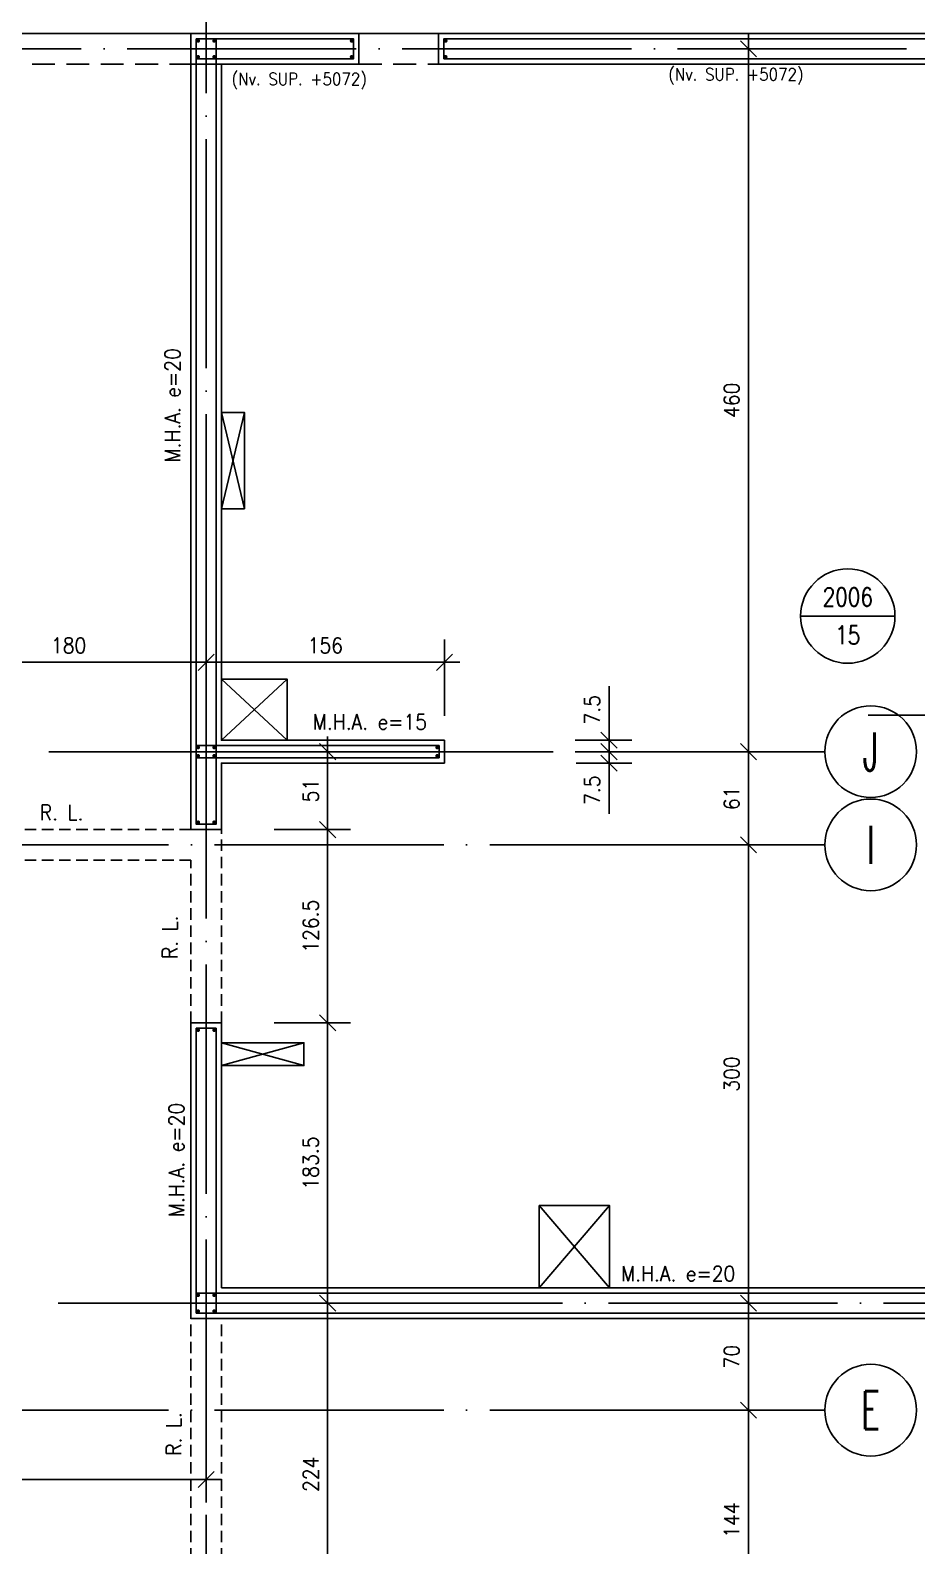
# Model space of a CAD drawing. Extents: x 2750 to 11313, y 3653 to 11429.
# Drawn here: x 6527 to 7108, y 5439 to 6431 of the extents above; entities that cross this region are included whole.
import ezdxf
from ezdxf.enums import TextEntityAlignment as Align

# ---------------------------------------------------------------- set-up
doc = ezdxf.new("R2010")
doc.units = 0
doc.header["$LTSCALE"] = 60
doc.header["$PDMODE"] = 1
for name, pattern in [('EJES', [3, 2.5, -0.25, 0, -0.25]), ('HIDDEN', [0.375, 0.25, -0.125]), ('HIDDEN2', [0.1875, 0.125, -0.0625])]:
    doc.linetypes.add(name, pattern=pattern)
doc.layers.get('0').update_dxf_attribs({"linetype": 'CONTINUOUS'})
doc.layers.get('DEFPOINTS').update_dxf_attribs({"linetype": 'CONTINUOUS'})
for name, color, linetype in [('COTAS', 3, 'CONTINUOUS'), ('CRUCES', 9, 'CONTINUOUS'), ('EJES', 1, 'EJES'), ('MALLA', 1, 'CONTINUOUS'), ('MUROS', 4, 'CONTINUOUS'), ('REFUERZOS', 3, 'HIDDEN2'), ('SHAFT', 1, 'CONTINUOUS'), ('TEXTOS', 2, 'CONTINUOUS'), ('VIGAS', 2, 'CONTINUOUS')]:
    doc.layers.add(name, color=color, linetype=linetype)
doc.layers.add('NVSUP', color=250, linetype='CONTINUOUS', plot=False)
doc.layers.add('RLA-LOSAS', color=3, linetype='CONTINUOUS', lineweight=9)
doc.styles.add('COTAS', font='romans.shx', dxfattribs={"width": 0.9})
doc.styles.add('ROMANS', font='romans.shx', dxfattribs={"width": 0.9, "height": 10})
doc.dimstyles.new('50', dxfattribs={"dimtxt": 10, "dimasz": 1, "dimexe": 15, "dimexo": 0, "dimgap": 6, "dimtad": 1, "dimdec": 8, "dimdsep": 46, "dimtxsty": 'COTAS', "dimblk": '$COTA$', "dimcen": 0.09, "dimdle": 10, "dimclrd": 256, "dimclre": 256, "dimclrt": 2, "dimadec": 0, "dimazin": 0, "dimtfac": 1, "dimtdec": 8, "dimtmove": 0, "dimatfit": 2, "dimfxl": 35, "dimfxlon": 1, "dimtolj": 1, "dimarcsym": 0})

# ---------------------------------------------------------------- blocks, each defined once
blk = doc.blocks.new('$COTA$')
at = {"layer": 'COTAS'}
for p, q in [((0, -10), (0, 10)), ((10, 0), (-10, 0)), ((5.3, 5.3), (-5.3, -5.3))]:
    blk.add_line(p, q, dxfattribs=at)
blk = doc.blocks.new('*D31')
at = {"layer": 'COTAS', "lineweight": -2, "transparency": 16777216}
for p, q in [((6642.46, 5982.23), (6642.46, 6032.23)), ((6798.46, 5982.23), (6798.46, 6032.23)), ((6797.46, 6017.23), (6643.46, 6017.23))]:
    blk.add_line(p, q, dxfattribs=at)
at = {"layer": 'DEFPOINTS', "color": 0, "transparency": 16777216}
for p in [(6642.46, 6017.23), (6642.46, 5966.27), (6798.46, 5966.27)]:
    blk.add_point(p, dxfattribs=at)
at = {"layer": 'COTAS', "lineweight": -2, "transparency": 16777216, "rotation": 180}
blk.add_blockref('$COTA$', (6642.46, 6017.23), dxfattribs=at)
at = {"layer": 'COTAS', "lineweight": -2, "transparency": 16777216}
blk.add_blockref('$COTA$', (6798.46, 6017.23), dxfattribs=at)
at = {"layer": 'COTAS', "color": 2, "transparency": 16777216, "insert": (6720.46, 6028.23), "char_height": 10, "attachment_point": 5, "style": 'COTAS'}
blk.add_mtext('\\A1;156', dxfattribs=at)
blk = doc.blocks.new('*D38')
at = {"layer": 'COTAS', "lineweight": -2, "transparency": 16777216}
for p, q in [((6686.95, 5597.71), (6736.95, 5597.71)), ((6721.95, 5374.71), (6721.95, 5596.71)), ((6686.95, 5373.71), (6736.95, 5373.71))]:
    blk.add_line(p, q, dxfattribs=at)
at = {"layer": 'DEFPOINTS', "color": 0, "transparency": 16777216}
for p in [(6674.38, 5597.71), (6721.95, 5597.71), (6674.38, 5373.71)]:
    blk.add_point(p, dxfattribs=at)
at = {"layer": 'COTAS', "lineweight": -2, "transparency": 16777216}
for p, rotation in [((6721.95, 5597.71), 90), ((6721.95, 5373.71), 270)]:
    blk.add_blockref('$COTA$', p, dxfattribs=dict(at, rotation=rotation))
at = {"layer": 'COTAS', "color": 2, "transparency": 16777216, "insert": (6710.95, 5485.71), "char_height": 10, "attachment_point": 5, "rotation": 90, "style": 'COTAS'}
blk.add_mtext('\\A1;224', dxfattribs=at)
blk = doc.blocks.new('*D39')
at = {"layer": 'COTAS', "lineweight": -2, "transparency": 16777216}
for p, q in [((6686.95, 5781.21), (6736.95, 5781.21)), ((6721.95, 5598.71), (6721.95, 5780.21)), ((6686.95, 5597.71), (6736.95, 5597.71))]:
    blk.add_line(p, q, dxfattribs=at)
at = {"layer": 'DEFPOINTS', "color": 0, "transparency": 16777216}
for p in [(6674.38, 5781.21), (6721.95, 5781.21), (6674.38, 5597.71)]:
    blk.add_point(p, dxfattribs=at)
at = {"layer": 'COTAS', "lineweight": -2, "transparency": 16777216}
for p, rotation in [((6721.95, 5781.21), 90), ((6721.95, 5597.71), 270)]:
    blk.add_blockref('$COTA$', p, dxfattribs=dict(at, rotation=rotation))
at = {"layer": 'COTAS', "color": 2, "transparency": 16777216, "insert": (6710.95, 5689.46), "char_height": 10, "attachment_point": 5, "rotation": 90, "style": 'COTAS'}
blk.add_mtext('\\A1;183.5', dxfattribs=at)
blk = doc.blocks.new('*D40')
at = {"layer": 'COTAS', "lineweight": -2, "transparency": 16777216}
for p, q in [((6686.95, 5907.71), (6736.95, 5907.71)), ((6721.95, 5782.21), (6721.95, 5906.71)), ((6686.95, 5781.21), (6736.95, 5781.21))]:
    blk.add_line(p, q, dxfattribs=at)
at = {"layer": 'DEFPOINTS', "color": 0, "transparency": 16777216}
for p in [(6674.38, 5907.71), (6721.95, 5907.71), (6674.38, 5781.21)]:
    blk.add_point(p, dxfattribs=at)
at = {"layer": 'COTAS', "lineweight": -2, "transparency": 16777216}
for p, rotation in [((6721.95, 5907.71), 90), ((6721.95, 5781.21), 270)]:
    blk.add_blockref('$COTA$', p, dxfattribs=dict(at, rotation=rotation))
at = {"layer": 'COTAS', "color": 2, "transparency": 16777216, "insert": (6710.95, 5844.46), "char_height": 10, "attachment_point": 5, "rotation": 90, "style": 'COTAS'}
blk.add_mtext('\\A1;126.5', dxfattribs=at)
blk = doc.blocks.new('*D41')
at = {"layer": 'COTAS', "lineweight": -2, "transparency": 16777216}
for p, q in [((6686.95, 5958.71), (6736.95, 5958.71)), ((6721.95, 5908.71), (6721.95, 5957.71)), ((6686.95, 5907.71), (6736.95, 5907.71))]:
    blk.add_line(p, q, dxfattribs=at)
at = {"layer": 'DEFPOINTS', "color": 0, "transparency": 16777216}
for p in [(6671.88, 5958.71), (6721.95, 5958.71), (6674.38, 5907.71)]:
    blk.add_point(p, dxfattribs=at)
at = {"layer": 'COTAS', "lineweight": -2, "transparency": 16777216}
for p, rotation in [((6721.95, 5958.71), 90), ((6721.95, 5907.71), 270)]:
    blk.add_blockref('$COTA$', p, dxfattribs=dict(at, rotation=rotation))
at = {"layer": 'COTAS', "color": 2, "transparency": 16777216, "insert": (6710.95, 5933.21), "char_height": 10, "attachment_point": 5, "rotation": 90, "style": 'COTAS'}
blk.add_mtext('\\A1;51', dxfattribs=at)
blk = doc.blocks.new('*D61')
at = {"layer": 'COTAS', "lineweight": -2, "transparency": 16777216}
for p, q in [((6642.46, 6738.71), (6642.46, 6788.71)), ((6742.46, 6738.71), (6742.46, 6788.71)), ((6643.46, 6773.71), (6741.46, 6773.71))]:
    blk.add_line(p, q, dxfattribs=at)
at = {"layer": 'DEFPOINTS', "color": 0, "transparency": 16777216}
for p in [(6742.46, 6773.71), (6642.46, 6428.71), (6742.46, 6428.71)]:
    blk.add_point(p, dxfattribs=at)
at = {"layer": 'COTAS', "lineweight": -2, "transparency": 16777216, "rotation": 180}
blk.add_blockref('$COTA$', (6642.46, 6773.71), dxfattribs=at)
at = {"layer": 'COTAS', "lineweight": -2, "transparency": 16777216}
blk.add_blockref('$COTA$', (6742.46, 6773.71), dxfattribs=at)
at = {"layer": 'COTAS', "color": 2, "transparency": 16777216, "insert": (6692.46, 6784.71), "char_height": 10, "attachment_point": 5, "style": 'COTAS'}
blk.add_mtext('\\A1;100', dxfattribs=at)
blk = doc.blocks.new('*D62')
at = {"layer": 'COTAS', "lineweight": -2, "transparency": 16777216}
for p, q in [((6742.46, 6738.71), (6742.46, 6788.71)), ((6794.46, 6738.71), (6794.46, 6788.71)), ((6743.46, 6773.71), (6793.46, 6773.71))]:
    blk.add_line(p, q, dxfattribs=at)
at = {"layer": 'DEFPOINTS', "color": 0, "transparency": 16777216}
for p in [(6794.46, 6773.71), (6742.46, 6428.71), (6794.46, 6428.71)]:
    blk.add_point(p, dxfattribs=at)
at = {"layer": 'COTAS', "lineweight": -2, "transparency": 16777216, "rotation": 180}
blk.add_blockref('$COTA$', (6742.46, 6773.71), dxfattribs=at)
at = {"layer": 'COTAS', "lineweight": -2, "transparency": 16777216}
blk.add_blockref('$COTA$', (6794.46, 6773.71), dxfattribs=at)
at = {"layer": 'COTAS', "color": 2, "transparency": 16777216, "insert": (6768.46, 6784.71), "char_height": 10, "attachment_point": 5, "style": 'COTAS'}
blk.add_mtext('\\A1;52', dxfattribs=at)
blk = doc.blocks.new('*D63')
at = {"layer": 'COTAS', "lineweight": -2, "transparency": 16777216}
for p, q in [((6794.46, 6738.71), (6794.46, 6788.71)), ((7187.46, 6738.71), (7187.46, 6788.71)), ((6795.46, 6773.71), (7186.46, 6773.71))]:
    blk.add_line(p, q, dxfattribs=at)
at = {"layer": 'DEFPOINTS', "color": 0, "transparency": 16777216}
for p in [(7187.46, 6773.71), (6794.46, 6428.71), (7187.46, 6428.71)]:
    blk.add_point(p, dxfattribs=at)
at = {"layer": 'COTAS', "lineweight": -2, "transparency": 16777216, "rotation": 180}
blk.add_blockref('$COTA$', (6794.46, 6773.71), dxfattribs=at)
at = {"layer": 'COTAS', "lineweight": -2, "transparency": 16777216}
blk.add_blockref('$COTA$', (7187.46, 6773.71), dxfattribs=at)
at = {"layer": 'COTAS', "color": 2, "transparency": 16777216, "insert": (6990.96, 6784.71), "char_height": 10, "attachment_point": 5, "style": 'COTAS'}
blk.add_mtext('\\A1;393', dxfattribs=at)
blk = doc.blocks.new('*D82')
at = {"layer": 'COTAS', "lineweight": -2, "transparency": 16777216}
for p, q in [((6884.72, 5958.71), (6921.18, 5958.71)), ((6884.72, 5951.21), (6921.18, 5951.21)), ((6906.18, 5959.71), (6906.18, 5960.71)), ((6906.18, 5958.71), (6906.18, 5951.21)), ((6906.18, 5950.21), (6906.18, 5918.02))]:
    blk.add_line(p, q, dxfattribs=at)
at = {"layer": 'DEFPOINTS', "color": 0, "transparency": 16777216}
for p in [(6884.72, 5958.71), (6884.72, 5951.21), (6906.18, 5958.71)]:
    blk.add_point(p, dxfattribs=at)
at = {"layer": 'COTAS', "lineweight": -2, "transparency": 16777216}
for p, rotation in [((6906.18, 5958.71), 270), ((6906.18, 5951.21), 90)]:
    blk.add_blockref('$COTA$', p, dxfattribs=dict(at, rotation=rotation))
at = {"layer": 'COTAS', "color": 2, "transparency": 16777216, "insert": (6895.18, 5933.44), "char_height": 10, "attachment_point": 5, "rotation": 90, "style": 'COTAS'}
blk.add_mtext('\\A1;7.5', dxfattribs=at)
blk = doc.blocks.new('*D83')
at = {"layer": 'COTAS', "lineweight": -2, "transparency": 16777216}
for p, q in [((6906.18, 6001.54), (6906.18, 5966.21)), ((6883.91, 5966.21), (6921.18, 5966.21)), ((6906.18, 5967.21), (6906.18, 5968.21)), ((6906.18, 5958.71), (6906.18, 5966.21)), ((6906.18, 5958.71), (6906.18, 5966.21)), ((6884.72, 5958.71), (6921.18, 5958.71)), ((6906.18, 5957.71), (6906.18, 5956.71))]:
    blk.add_line(p, q, dxfattribs=at)
at = {"layer": 'DEFPOINTS', "color": 0, "transparency": 16777216}
for p in [(6883.91, 5966.21), (6906.18, 5966.21), (6884.72, 5958.71)]:
    blk.add_point(p, dxfattribs=at)
at = {"layer": 'COTAS', "lineweight": -2, "transparency": 16777216}
for p, rotation in [((6906.18, 5966.21), 270), ((6906.18, 5958.71), 90)]:
    blk.add_blockref('$COTA$', p, dxfattribs=dict(at, rotation=rotation))
at = {"layer": 'COTAS', "color": 2, "transparency": 16777216, "insert": (6895.18, 5986.11), "char_height": 10, "attachment_point": 5, "rotation": 90, "style": 'COTAS'}
blk.add_mtext('\\A1;7.5', dxfattribs=at)
blk = doc.blocks.new('*D110')
at = {"layer": 'COTAS', "lineweight": -2, "transparency": 16777216}
for p, q in [((6462.46, 5982.23), (6462.46, 6032.23)), ((6642.46, 5982.23), (6642.46, 6032.23)), ((6463.46, 6017.23), (6641.46, 6017.23))]:
    blk.add_line(p, q, dxfattribs=at)
at = {"layer": 'DEFPOINTS', "color": 0, "transparency": 16777216}
for p in [(6642.46, 6017.23), (6462.46, 5974.4), (6642.46, 5980.78)]:
    blk.add_point(p, dxfattribs=at)
at = {"layer": 'COTAS', "lineweight": -2, "transparency": 16777216, "rotation": 180}
blk.add_blockref('$COTA$', (6462.46, 6017.23), dxfattribs=at)
at = {"layer": 'COTAS', "lineweight": -2, "transparency": 16777216}
blk.add_blockref('$COTA$', (6642.46, 6017.23), dxfattribs=at)
at = {"layer": 'COTAS', "color": 2, "transparency": 16777216, "insert": (6552.46, 6028.23), "char_height": 10, "attachment_point": 5, "style": 'COTAS'}
blk.add_mtext('\\A1;180', dxfattribs=at)
blk = doc.blocks.new('*D115')
at = {"layer": 'COTAS', "lineweight": -2, "transparency": 16777216}
for p, q in [((6317.46, 5502.7), (6317.46, 5467.31)), ((6642.46, 5502.7), (6642.46, 5467.31)), ((6318.46, 5482.31), (6641.46, 5482.31))]:
    blk.add_line(p, q, dxfattribs=at)
at = {"layer": 'DEFPOINTS', "color": 0, "transparency": 16777216}
for p in [(6317.46, 5502.7), (6642.46, 5502.7), (6642.46, 5482.31)]:
    blk.add_point(p, dxfattribs=at)
at = {"layer": 'COTAS', "lineweight": -2, "transparency": 16777216, "rotation": 180}
blk.add_blockref('$COTA$', (6317.46, 5482.31), dxfattribs=at)
at = {"layer": 'COTAS', "lineweight": -2, "transparency": 16777216}
blk.add_blockref('$COTA$', (6642.46, 5482.31), dxfattribs=at)
at = {"layer": 'COTAS', "color": 2, "transparency": 16777216, "insert": (6479.96, 5493.31), "char_height": 10, "attachment_point": 5, "style": 'COTAS'}
blk.add_mtext('\\A1;325', dxfattribs=at)
blk = doc.blocks.new('*D132')
at = {"layer": 'COTAS', "lineweight": -2, "transparency": 16777216}
for p, q in [((6997.46, 5597.71), (6982.46, 5597.71)), ((6997.46, 5528.71), (6997.46, 5596.71)), ((6997.46, 5527.71), (6982.46, 5527.71))]:
    blk.add_line(p, q, dxfattribs=at)
at = {"layer": 'DEFPOINTS', "color": 0, "transparency": 16777216}
for p in [(6997.46, 5597.71), (6997.46, 5597.71), (6997.46, 5527.71)]:
    blk.add_point(p, dxfattribs=at)
at = {"layer": 'COTAS', "lineweight": -2, "transparency": 16777216}
for p, rotation in [((6997.46, 5597.71), 90), ((6997.46, 5527.71), 270)]:
    blk.add_blockref('$COTA$', p, dxfattribs=dict(at, rotation=rotation))
at = {"layer": 'COTAS', "color": 2, "transparency": 16777216, "insert": (6986.46, 5562.71), "char_height": 10, "attachment_point": 5, "rotation": 90, "style": 'COTAS'}
blk.add_mtext('\\A1;70', dxfattribs=at)
blk = doc.blocks.new('*D133')
at = {"layer": 'COTAS', "lineweight": -2, "transparency": 16777216}
for p, q in [((6997.46, 6418.71), (7012.46, 6418.71)), ((6997.46, 5959.71), (6997.46, 6417.71)), ((6997.46, 5958.71), (6982.46, 5958.71))]:
    blk.add_line(p, q, dxfattribs=at)
at = {"layer": 'DEFPOINTS', "color": 0, "transparency": 16777216}
for p in [(6997.46, 6418.71), (6997.46, 6418.71), (6997.46, 5958.71)]:
    blk.add_point(p, dxfattribs=at)
at = {"layer": 'COTAS', "lineweight": -2, "transparency": 16777216}
for p, rotation in [((6997.46, 6418.71), 90), ((6997.46, 5958.71), 270)]:
    blk.add_blockref('$COTA$', p, dxfattribs=dict(at, rotation=rotation))
at = {"layer": 'COTAS', "color": 2, "transparency": 16777216, "insert": (6986.46, 6188.71), "char_height": 10, "attachment_point": 5, "rotation": 90, "style": 'COTAS'}
blk.add_mtext('\\A1;460', dxfattribs=at)
blk = doc.blocks.new('*D134')
at = {"layer": 'COTAS', "lineweight": -2, "transparency": 16777216}
for p, q in [((6969.88, 5958.71), (7012.46, 5958.71)), ((6997.46, 5957.71), (6997.46, 5898.71)), ((6969.88, 5897.71), (7012.46, 5897.71))]:
    blk.add_line(p, q, dxfattribs=at)
at = {"layer": 'DEFPOINTS', "color": 0, "transparency": 16777216}
for p in [(6969.88, 5958.71), (6969.88, 5897.71), (6997.46, 5897.71)]:
    blk.add_point(p, dxfattribs=at)
at = {"layer": 'COTAS', "lineweight": -2, "transparency": 16777216}
for p, rotation in [((6997.46, 5958.71), 90), ((6997.46, 5897.71), 270)]:
    blk.add_blockref('$COTA$', p, dxfattribs=dict(at, rotation=rotation))
at = {"layer": 'COTAS', "color": 2, "transparency": 16777216, "insert": (6986.46, 5928.21), "char_height": 10, "attachment_point": 5, "rotation": 90, "style": 'COTAS'}
blk.add_mtext('\\A1;61', dxfattribs=at)
blk = doc.blocks.new('*D135')
at = {"layer": 'COTAS', "lineweight": -2, "transparency": 16777216}
for p, q in [((6969.88, 5897.71), (7012.46, 5897.71)), ((6997.46, 5896.71), (6997.46, 5598.71)), ((6962.46, 5597.71), (7012.46, 5597.71))]:
    blk.add_line(p, q, dxfattribs=at)
at = {"layer": 'DEFPOINTS', "color": 0, "transparency": 16777216}
for p in [(6969.88, 5897.71), (6936.31, 5597.71), (6997.46, 5597.71)]:
    blk.add_point(p, dxfattribs=at)
at = {"layer": 'COTAS', "lineweight": -2, "transparency": 16777216}
for p, rotation in [((6997.46, 5897.71), 90), ((6997.46, 5597.71), 270)]:
    blk.add_blockref('$COTA$', p, dxfattribs=dict(at, rotation=rotation))
at = {"layer": 'COTAS', "color": 2, "transparency": 16777216, "insert": (6986.46, 5747.71), "char_height": 10, "attachment_point": 5, "rotation": 90, "style": 'COTAS'}
blk.add_mtext('\\A1;300', dxfattribs=at)
blk = doc.blocks.new('*D136')
at = {"layer": 'COTAS', "lineweight": -2, "transparency": 16777216}
for p, q in [((6962.46, 5527.71), (7012.46, 5527.71)), ((6997.46, 5526.71), (6997.46, 5384.71)), ((6962.46, 5383.71), (7012.46, 5383.71))]:
    blk.add_line(p, q, dxfattribs=at)
at = {"layer": 'DEFPOINTS', "color": 0, "transparency": 16777216}
for p in [(6936.31, 5527.71), (6936.31, 5383.71), (6997.46, 5383.71)]:
    blk.add_point(p, dxfattribs=at)
at = {"layer": 'COTAS', "lineweight": -2, "transparency": 16777216}
for p, rotation in [((6997.46, 5527.71), 90), ((6997.46, 5383.71), 270)]:
    blk.add_blockref('$COTA$', p, dxfattribs=dict(at, rotation=rotation))
at = {"layer": 'COTAS', "color": 2, "transparency": 16777216, "insert": (6986.46, 5455.71), "char_height": 10, "attachment_point": 5, "rotation": 90, "style": 'COTAS'}
blk.add_mtext('\\A1;144', dxfattribs=at)
blk = doc.blocks.new('$EJE$')
at = {"color": 6}
blk.add_circle((0, 0), 30, dxfattribs=at)
at = {"color": 6, "style": 'COTAS', "width": 0.6}
blk.add_attdef('EJE', text='', height=25, dxfattribs=at).set_placement((0, 0), align=Align.MIDDLE)
blk = doc.blocks.new('LOSA')
at = {"color": 6, "linetype": 'Continuous'}
blk.add_line((-30.89, 0), (30.89, 0), dxfattribs=at)
at = {"color": 3, "linetype": 'Continuous'}
blk.add_circle((0, 0), 30.89, dxfattribs=at)
at = {"color": 2, "style": 'COTAS', "width": 0.8}
for tag, p in [('NUMERO', (0, 12.5)), ('E', (0, -12.5))]:
    blk.add_attdef(tag, text='', height=12, dxfattribs=at).set_placement(p, align=Align.MIDDLE)
at = {"layer": 'RLA-LOSAS', "style": 'COTAS', "flags": 1}
blk.add_attdef('DIRVER', text='', height=8.09, rotation=90, dxfattribs=at).set_placement((-30.45, 39.97), align=Align.MIDDLE)
at = {"layer": 'RLA-LOSAS', "linetype": 'ByBlock', "style": 'COTAS', "flags": 1}
blk.add_attdef('CUAVER', text='', height=8.09, rotation=90, dxfattribs=at).set_placement((-49.66, -4.86), align=Align.MIDDLE)
at = {"layer": 'RLA-LOSAS', "style": 'COTAS', "flags": 1}
blk.add_attdef('DIRHOR', text='', height=8.09, dxfattribs=at).set_placement((37.86, -29.26), align=Align.MIDDLE)
at = {"layer": 'RLA-LOSAS', "linetype": 'ByBlock', "style": 'COTAS', "flags": 1}
blk.add_attdef('CUAHOR', text='', height=8.09, dxfattribs=at).set_placement((-9.45, -47.67), align=Align.MIDDLE)
at = {"layer": 'RLA-LOSAS', "style": 'COTAS', "width": 0.7, "flags": 1}
blk.add_attdef('CONTRAFLECHA', text='', height=10, dxfattribs=at).set_placement((0, -67.5), align=Align.MIDDLE)

msp = doc.modelspace()

# ---------------------------------------------------------------- linework, layer by layer
at = {"layer": 'CRUCES'}
for p, q in [((6652.45585631, 6117.70691493), (6667.45585631, 6180.70691493)), ((6667.45585631, 6117.70691493), (6652.45585631, 6180.70691493)), ((6695.45585631, 5966.20691493), (6652.45585631, 6006.20691493)), ((6652.45585631, 5966.20691493), (6695.45585631, 6006.20691493)), ((6652.45585631, 5753.20691493), (6706.45585631, 5768.20691493)), ((6706.45585631, 5753.20691493), (6652.45585631, 5768.20691493)), ((6860.45585631, 5607.70691493), (6906.45585631, 5661.70691493)), ((6906.45585631, 5607.70691493), (6860.45585631, 5661.70691493))]:
    msp.add_line(p, q, dxfattribs=at)
at = {"layer": 'EJES'}
for points in [[(6642.45585631, 4408.70691493), (6642.45585631, 6873.70691493)], [(3348.95585631, 6418.70691493), (7644.95585631, 6418.70691493)], [(7075.74099728, 5982.70691493), (7410.76376828, 5982.70691493)], [(6539.41435173, 5958.70691493), (7047.45585631, 5958.70691493)], [(3946.45585631, 5897.70691493), (7047.45585631, 5897.70691493)], [(6545.54844281, 5597.70691493), (7644.95585631, 5597.70691493)], [(3946.45585631, 5527.70691493), (7047.45585631, 5527.70691493)]]:
    msp.add_lwpolyline(points, dxfattribs=at)
at = {"layer": 'MALLA'}
for p, q in [((6648.95585631, 6412.20691493), (6648.95585631, 6425.20691493)), ((6648.95585631, 6412.20691493), (6635.95585631, 6412.20691493)), ((6648.95585631, 5962.70691493), (6635.95585631, 5962.70691493)), ((6648.95585631, 5962.70691493), (6648.95585631, 5954.70691493)), ((6648.95585631, 5954.70691493), (6648.95585631, 5962.70691493)), ((6648.95585631, 5954.70691493), (6635.95585631, 5954.70691493)), ((6648.95585631, 5604.20691493), (6635.95585631, 5604.20691493)), ((6648.95585631, 5604.20691493), (6648.95585631, 5591.20691493))]:
    msp.add_line(p, q, dxfattribs=at)
for points in [[(6648.95585631, 6412.20691493), (6738.95585631, 6412.20691493), (6738.95585631, 6425.20691493), (6635.95585631, 6425.20691493), (6635.95585631, 5911.20691493), (6648.95585631, 5911.20691493), (6648.95585631, 5954.70691493), (6794.95585631, 5954.70691493), (6794.95585631, 5962.70691493), (6648.95585631, 5962.70691493)], [(6797.95585631, 6412.20691493), (7180.95585631, 6412.20691493), (7180.95585631, 6373.20691493), (7193.95585631, 6373.20691493), (7193.95585631, 6425.20691493), (6797.95585631, 6425.20691493)], [(6648.95585631, 5604.20691493), (6648.95585631, 5777.70691493), (6635.95585631, 5777.70691493), (6635.95585631, 5591.20691493), (7193.95585631, 5591.20691493), (7193.95585631, 5604.20691493)]]:
    msp.add_lwpolyline(points, close=True, dxfattribs=at)
for points in [[(6636.58085631, 6423.95691493, 1.25, 1.25, -1), (6637.83085631, 6423.95691493, 1.25, 1.25, -1)], [(6647.08085631, 6423.95691493, 1.25, 1.25, -1), (6648.33085631, 6423.95691493, 1.25, 1.25, -1)], [(6737.08085631, 6423.95691493, 1.25, 1.25, -1), (6738.33085631, 6423.95691493, 1.25, 1.25, -1)], [(6798.58085631, 6423.95691493, 1.25, 1.25, -1), (6799.83085631, 6423.95691493, 1.25, 1.25, -1)], [(6636.58085631, 6413.45691493, 1.25, 1.25, -1), (6637.83085631, 6413.45691493, 1.25, 1.25, -1)], [(6647.08085631, 6413.45691493, 1.25, 1.25, -1), (6648.33085631, 6413.45691493, 1.25, 1.25, -1)], [(6737.08085631, 6413.45691493, 1.25, 1.25, -1), (6738.33085631, 6413.45691493, 1.25, 1.25, -1)], [(6798.58085631, 6413.45691493, 1.25, 1.25, -1), (6799.83085631, 6413.45691493, 1.25, 1.25, -1)], [(6636.58085631, 5961.45691493, 1.25, 1.25, -1), (6637.83085631, 5961.45691493, 1.25, 1.25, -1)], [(6647.08085631, 5961.45691493, 1.25, 1.25, -1), (6648.33085631, 5961.45691493, 1.25, 1.25, -1)], [(6647.08085631, 5961.45691493, 1.25, 1.25, -1), (6648.33085631, 5961.45691493, 1.25, 1.25, -1)], [(6793.08085631, 5961.45691493, 1.25, 1.25, -1), (6794.33085631, 5961.45691493, 1.25, 1.25, -1)], [(6636.58085631, 5955.95691493, 1.25, 1.25, -1), (6637.83085631, 5955.95691493, 1.25, 1.25, -1)], [(6647.08085631, 5955.95691493, 1.25, 1.25, -1), (6648.33085631, 5955.95691493, 1.25, 1.25, -1)], [(6647.08085631, 5955.95691493, 1.25, 1.25, -1), (6648.33085631, 5955.95691493, 1.25, 1.25, -1)], [(6793.08085631, 5955.95691493, 1.25, 1.25, -1), (6794.33085631, 5955.95691493, 1.25, 1.25, -1)], [(6636.58085631, 5912.45691493, 1.25, 1.25, -1), (6637.83085631, 5912.45691493, 1.25, 1.25, -1)], [(6647.08085631, 5912.45691493, 1.25, 1.25, -1), (6648.33085631, 5912.45691493, 1.25, 1.25, -1)], [(6636.58085631, 5776.45691493, 1.25, 1.25, -1), (6637.83085631, 5776.45691493, 1.25, 1.25, -1)], [(6647.08085631, 5776.45691493, 1.25, 1.25, -1), (6648.33085631, 5776.45691493, 1.25, 1.25, -1)], [(6636.58085631, 5602.95691493, 1.25, 1.25, -1), (6637.83085631, 5602.95691493, 1.25, 1.25, -1)], [(6647.08085631, 5602.95691493, 1.25, 1.25, -1), (6648.33085631, 5602.95691493, 1.25, 1.25, -1)], [(6636.58085631, 5592.45691493, 1.25, 1.25, -1), (6637.83085631, 5592.45691493, 1.25, 1.25, -1)], [(6647.08085631, 5592.45691493, 1.25, 1.25, -1), (6648.33085631, 5592.45691493, 1.25, 1.25, -1)]]:
    msp.add_lwpolyline(points, format="xyseb", close=True, dxfattribs=at)
at = {"layer": 'MUROS'}
for points in [[(6652.45585631, 6408.70691493), (6742.45585631, 6408.70691493), (6742.45585631, 6428.70691493), (6632.45585631, 6428.70691493), (6632.45585631, 5907.70691493), (6652.45585631, 5907.70691493), (6652.45585631, 5951.20691493), (6798.45585631, 5951.20691493), (6798.45585631, 5966.20691493), (6652.45585631, 5966.20691493)], [(6794.45585631, 6408.70691493), (7177.45585631, 6408.70691493), (7177.45585631, 6369.70691493), (7197.45585631, 6369.70691493), (7197.45585631, 6428.70691493), (6794.45585631, 6428.70691493)], [(6652.45585631, 5607.70691493), (6652.45585631, 5781.20691493), (6632.45585631, 5781.20691493), (6632.45585631, 5587.70691493), (7197.45585631, 5587.70691493), (7197.45585631, 5607.70691493)]]:
    msp.add_lwpolyline(points, close=True, dxfattribs=at)
at = {"layer": 'NVSUP'}
for points in [[(6632.45585631, 6408.70691493), (6742.45585631, 6408.70691493), (6742.45585631, 6428.70691493), (6632.45585631, 6428.70691493)], [(6794.45585631, 6408.70691493), (7197.45585631, 6408.70691493), (7197.45585631, 6428.70691493), (6794.45585631, 6428.70691493)]]:
    msp.add_lwpolyline(points, close=True, dxfattribs=at)
at = {"layer": 'REFUERZOS'}
for p, q in [((6632.45585631, 5907.70691493), (6462.45585631, 5907.70691493)), ((6652.45585631, 5781.20691493), (6652.45585631, 5907.70691493)), ((6632.45585631, 5887.70691493), (6462.45585631, 5887.70691493)), ((6632.45585631, 5781.20691493), (6632.45585631, 5887.70691493)), ((6632.45585631, 5373.70691493), (6632.45585631, 5587.70691493)), ((6652.45585631, 5373.70691493), (6652.45585631, 5587.70691493))]:
    msp.add_line(p, q, dxfattribs=at)
at = {"layer": 'SHAFT'}
for points in [[(6667.45585631, 6117.70691493), (6667.45585631, 6180.70691493), (6652.45585631, 6180.70691493), (6652.45585631, 6117.70691493)], [(6652.45585631, 5966.20691493), (6695.45585631, 5966.20691493), (6695.45585631, 6006.20691493), (6652.45585631, 6006.20691493)], [(6652.45585631, 5768.20691493), (6706.45585631, 5768.20691493), (6706.45585631, 5753.20691493), (6652.45585631, 5753.20691493)], [(6860.45585631, 5661.70691493), (6906.45585631, 5661.70691493), (6906.45585631, 5607.70691493), (6860.45585631, 5607.70691493)]]:
    msp.add_lwpolyline(points, close=True, dxfattribs=at)
at = {"layer": 'VIGAS'}
for p, q in [((6078.45585631, 6428.70691493), (6632.45585631, 6428.70691493)), ((6742.45585631, 6428.70691493), (6794.45585631, 6428.70691493))]:
    msp.add_line(p, q, dxfattribs=at)
at = {"layer": 'VIGAS', "linetype": 'HIDDEN'}
for p, q in [((6078.45585631, 6408.70691493), (6632.45585631, 6408.70691493)), ((6742.45585631, 6408.70691493), (6794.45585631, 6408.70691493))]:
    msp.add_line(p, q, dxfattribs=at)

# ---------------------------------------------------------------- block references
for name, p, values in [('LOSA', (7062.44514701, 6047.4700193), {'NUMERO': '2006', 'E': '15'}), ('$EJE$', (7077.45585631, 5958.70691493), {'EJE': 'J'}), ('$EJE$', (7077.45585631, 5897.70691493), {'EJE': 'I'}), ('$EJE$', (7077.45585631, 5527.70691493), {'EJE': 'E'})]:
    msp.add_blockref(name, p).add_auto_attribs(values)

# ---------------------------------------------------------------- texts
at = {"layer": 'TEXTOS', "color": 1, "style": 'ROMANS', "width": 0.9}
for p in [(6989.20248541, 6401.45364253), (6703.37014203, 6398.42520436)]:
    msp.add_text('(Nv. SUP. +5072)', height=8, dxfattribs=at).set_placement(p, align=Align.MIDDLE)
at = {"layer": 'TEXTOS', "style": 'ROMANS', "width": 0.9}
for s, p in [('M.H.A. e=20', (6620.45585631, 6185.37755322)), ('R. L.', (6618.67224567, 5837.21681529)), ('M.H.A. e=20', (6622.95585631, 5691.45691493)), ('R. L.', (6621.17224567, 5512.14151676))]:
    msp.add_text(s, height=10, rotation=90, dxfattribs=at).set_placement(p, align=Align.MIDDLE)
for s, p in [('M.H.A. e=15', (6749.64607815, 5978.20691493)), ('R. L.', (6547.7743298, 5918.90026296)), ('M.H.A. e=20', (6951.4373321, 5617.0403039))]:
    msp.add_text(s, height=10, dxfattribs=at).set_placement(p, align=Align.MIDDLE)

# ---------------------------------------------------------------- dimensions: what is measured, and where the dimension line sits
at = {"layer": 'COTAS'}
for base, p1, p2, picture, middle in [((6742.4558563143, 6773.7069149326), (6642.4558563143, 6428.7069149326), (6742.4558563143, 6428.7069149326), '*D61', (6692.4558563143, 6784.7069149326)), ((6642.4558563143, 6017.2344090487), (6462.4558563143, 5974.397539949), (6642.4558563143, 5980.7824268815), '*D110', (6552.4558563143, 6028.2344090487)), ((6642.4558563143, 6017.2344090487), (6798.4558563143, 5966.2680298125), (6642.4558563143, 5966.2680298125), '*D31', (6720.4558563143, 6028.2344090487)), ((6642.4558563143, 5482.3140779165), (6317.4558563143, 5502.6974964591), (6642.4558563143, 5502.6974964591), '*D115', (6479.9558563143, 5493.3140779165))]:
    dim = msp.add_linear_dim(base=base, p1=p1, p2=p2, dimstyle='50', dxfattribs=at)
    dim.commit()
    dim.dimension.update_dxf_attribs({"geometry": picture, "text_midpoint": middle})
for base, p1, p2, picture, middle in [((6794.4558563143, 6773.7069149326), (6742.4558563143, 6428.7069149326), (6794.4558563143, 6428.7069149326), '*D62', (6768.4558563143, 6784.7069149326)), ((7187.4558563143, 6773.7069149326), (6794.4558563143, 6428.7069149326), (7187.4558563143, 6428.7069149326), '*D63', (6990.9558563143, 6784.7069149326))]:
    dim = msp.add_linear_dim(base=base, p1=p1, p2=p2, dimstyle='50', override={"dimtmove": 1}, dxfattribs=at)
    dim.commit()
    dim.dimension.update_dxf_attribs({"geometry": picture, "text_midpoint": middle})
for base, p1, p2, picture, middle in [((6997.4558563143, 6418.7069149326), (6997.4558563143, 5958.7069149326), (6997.4558563143, 6418.7069149326), '*D133', (6986.4558563143, 6188.7069149326)), ((6997.4558563143, 5897.7069149326), (6969.8814970236, 5958.7069149326), (6969.8814970236, 5897.7069149326), '*D134', (6986.4558563143, 5928.2069149326)), ((6997.4558563143, 5597.7069149326), (6997.4558563143, 5527.7069149326), (6997.4558563143, 5597.7069149326), '*D132', (6986.4558563143, 5562.7069149326))]:
    dim = msp.add_linear_dim(base=base, p1=p1, p2=p2, angle=90, dimstyle='50', dxfattribs=at)
    dim.commit()
    dim.dimension.update_dxf_attribs({"geometry": picture, "text_midpoint": middle})
dim = msp.add_linear_dim(base=(6906.1807722222, 5966.2069149326), p1=(6884.7242736805, 5958.7069149326), p2=(6883.9096011385, 5966.2069149326), angle=90, dimstyle='50', override={"dimtmove": 1}, dxfattribs=at)
dim.commit()
dim.dimension.update_dxf_attribs({"geometry": '*D83', "text_midpoint": (6906.1807722222, 5986.1098711581), "dimtype": 160})
for base, p1, p2, picture, middle in [((6721.9478095153, 5958.7069149326), (6674.3807487176, 5907.7069149326), (6671.8807487176, 5958.7069149326), '*D41', (6710.9478095153, 5933.2069149326)), ((6721.9478095153, 5907.7069149326), (6674.3807487176, 5781.2069149326), (6674.3807487176, 5907.7069149326), '*D40', (6710.9478095153, 5844.4569149326)), ((6997.4558563143, 5597.7069149326), (6969.8814970236, 5897.7069149326), (6936.3050639994, 5597.7069149326), '*D135', (6986.4558563143, 5747.7069149326)), ((6721.9478095153, 5781.2069149326), (6674.3807487176, 5597.7069149326), (6674.3807487176, 5781.2069149326), '*D39', (6710.9478095153, 5689.4569149326)), ((6721.9478095153, 5597.7069149326), (6674.3807487176, 5373.7069149326), (6674.3807487176, 5597.7069149326), '*D38', (6710.9478095153, 5485.7069149326))]:
    dim = msp.add_linear_dim(base=base, p1=p1, p2=p2, angle=90, dimstyle='50', override={"dimtmove": 1}, dxfattribs=at)
    dim.commit()
    dim.dimension.update_dxf_attribs({"geometry": picture, "text_midpoint": middle})
dim = msp.add_linear_dim(base=(6906.1807722222, 5958.7069149326), p1=(6884.7242736805, 5951.2069149326), p2=(6884.7242736805, 5958.7069149326), angle=90, dimstyle='50', dxfattribs=at)
dim.commit()
dim.dimension.update_dxf_attribs({"geometry": '*D82', "text_midpoint": (6906.1807722222, 5933.4441754969), "dimtype": 160})
dim = msp.add_aligned_dim(p1=(6936.3050639994, 5527.7069149326), p2=(6936.3050639994, 5383.7069149326), distance=61.150792315, dimstyle='50', dxfattribs=at)
dim.commit()
dim.dimension.update_dxf_attribs({"geometry": '*D136', "text_midpoint": (6986.4558563143, 5455.7069149326)})

doc.saveas('drawing.dxf')
